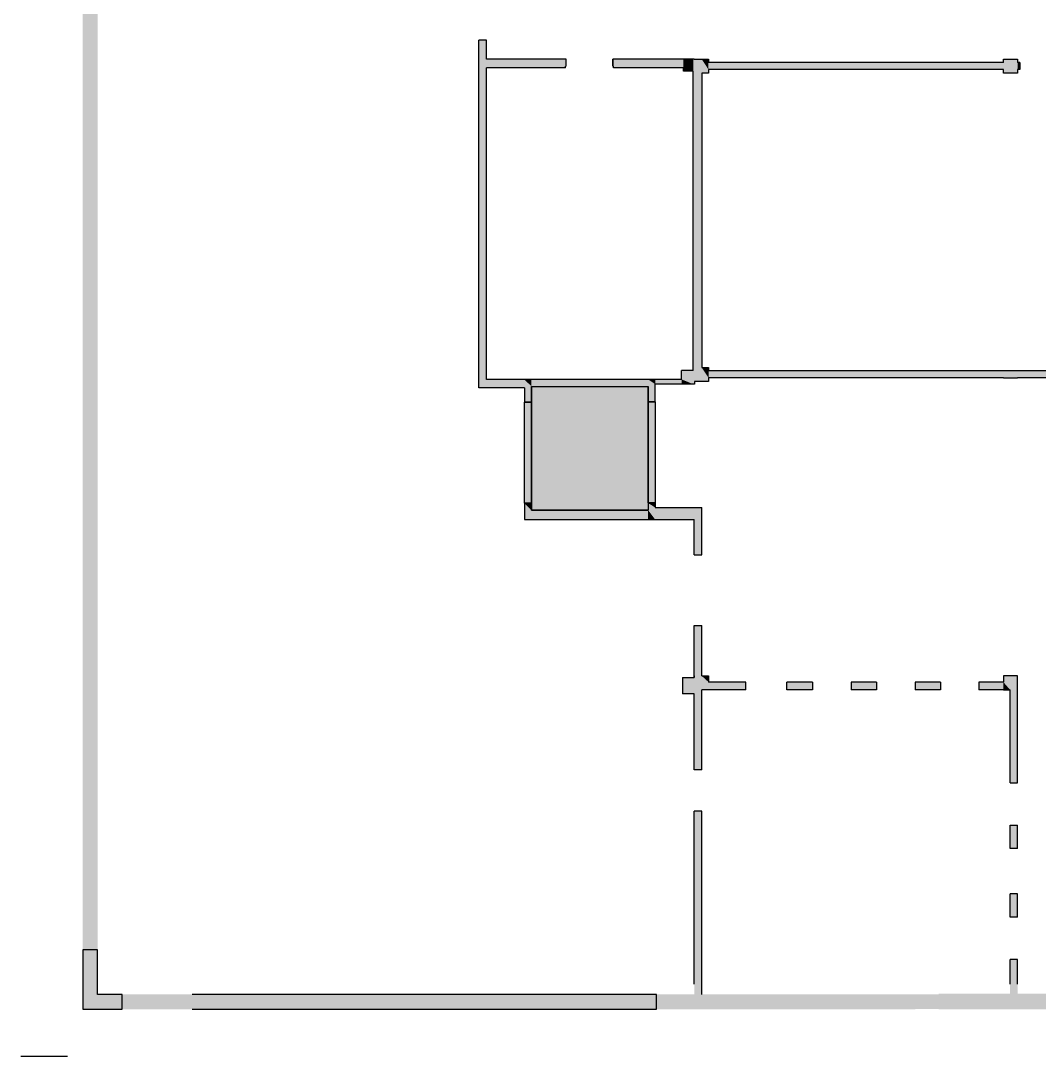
# Model space of a CAD drawing. Extents: x 0 to 41.7, y 0 to 41.7.
# Drawn here: x 0 to 21.78, y 0 to 22.16 of the extents above; entities that cross this region are included whole.
import ezdxf

# ---------------------------------------------------------------- set-up
doc = ezdxf.new("R2010")
doc.units = 0
for name, color, linetype in [('ENTREE__SORTIE', 1, 'CONTINUOUS'), ('ESCHELLE_GRAPHIQUE_1_M', 6, 'CONTINUOUS'), ('MUR', 251, 'CONTINUOUS'), ('NO_ENTREE', 4, 'CONTINUOUS')]:
    doc.layers.add(name, color=color, linetype=linetype)

# ---------------------------------------------------------------- blocks, each defined once
blk = doc.blocks.new('*U11')
at = {"layer": 'MUR', "linetype": 'CONTINUOUS'}
for points in [[(21.156, 2.977), (21.156, 3.477), (21.317, 2.977)], [(21.317, 2.977), (21.156, 3.477), (21.317, 3.477)], [(21.317, 2.977), (21.317, 3.477), (21.317, 2.977)]]:
    blk.add_solid(points, dxfattribs=at)
blk = doc.blocks.new('*U12')
at = {"layer": 'MUR', "linetype": 'CONTINUOUS'}
for points in [[(21.156, 4.447), (21.156, 4.945), (21.317, 4.447)], [(21.317, 4.447), (21.156, 4.945), (21.317, 4.945)]]:
    blk.add_solid(points, dxfattribs=at)
blk = doc.blocks.new('*U14')
at = {"layer": 'MUR', "linetype": 'CONTINUOUS'}
for points in [[(21.156, 1.542), (21.156, 2.072), (21.317, 1.005)], [(21.317, 1.337), (21.156, 2.072), (21.317, 2.072)], [(21.317, 1.005), (21.156, 2.072), (21.317, 1.337)], [(19.631, 1.005), (19.631, 1.337), (21.156, 1.005)], [(21.156, 1.005), (19.631, 1.337), (21.156, 1.337)], [(21.156, 1.005), (21.156, 1.337), (21.156, 1.542)], [(21.156, 1.005), (21.156, 1.542), (21.317, 1.005)], [(21.156, 1.005), (21.156, 1.337), (21.156, 1.005)], [(21.317, 1.005), (21.317, 1.337), (23.26, 1.005)], [(23.26, 1.005), (21.317, 1.337), (23.26, 1.337)]]:
    blk.add_solid(points, dxfattribs=at)
blk = doc.blocks.new('*U18')
at = {"layer": 'MUR', "linetype": 'CONTINUOUS'}
for points in [[(1.326, 2.276), (1.326, 40.073), (1.645, 2.276)], [(1.645, 2.276), (1.326, 40.073), (1.645, 40.073)]]:
    blk.add_solid(points, dxfattribs=at)
blk = doc.blocks.new('*U19')
at = {"layer": 'MUR', "linetype": 'CONTINUOUS'}
for points in [[(14.401, 1.324), (14.401, 5.247), (14.561, 1.005)], [(14.561, 1.324), (14.401, 5.247), (14.561, 5.247)], [(14.561, 1.005), (14.401, 5.247), (14.561, 1.324)], [(13.598, 1.005), (13.598, 1.324), (13.598, 1.324)], [(13.598, 1.005), (13.598, 1.324), (14.211, 1.005)], [(14.211, 1.005), (13.598, 1.324), (14.211, 1.324)], [(14.211, 1.005), (14.211, 1.324), (14.401, 1.005)], [(14.401, 1.005), (14.211, 1.324), (14.401, 1.324)], [(14.401, 1.005), (14.401, 1.324), (14.561, 1.005)], [(14.561, 1.005), (14.561, 1.324), (16.135, 1.005)], [(16.135, 1.005), (14.561, 1.324), (16.135, 1.324)]]:
    blk.add_solid(points, dxfattribs=at)
blk = doc.blocks.new('*U21')
at = {"layer": 'MUR', "linetype": 'CONTINUOUS'}
for points in [[(1.326, 1.005), (1.326, 1.005), (1.326, 2.276)], [(1.326, 1.005), (1.326, 2.276), (1.645, 1.005)], [(1.645, 1.324), (1.326, 2.276), (1.645, 2.276)], [(1.645, 1.005), (1.326, 2.276), (1.645, 1.324)], [(1.645, 1.005), (1.645, 1.324), (2.166, 1.005)], [(2.166, 1.005), (1.645, 1.324), (2.166, 1.324)]]:
    blk.add_solid(points, dxfattribs=at)
blk = doc.blocks.new('*U22')
at = {"layer": 'MUR', "linetype": 'CONTINUOUS'}
for points in [[(39.346, 1.012), (2.166, 1.324), (39.346, 1.331)], [(2.166, 1.005), (2.166, 1.324), (39.346, 1.012)]]:
    blk.add_solid(points, dxfattribs=at)
blk = doc.blocks.new('*U23')
at = {"layer": 'MUR', "linetype": 'CONTINUOUS'}
for points in [[(16.379, 7.84), (16.379, 8.005), (16.929, 7.84)], [(16.929, 7.84), (16.379, 8.005), (16.929, 8.005)]]:
    blk.add_solid(points, dxfattribs=at)
blk = doc.blocks.new('*U24')
at = {"layer": 'MUR', "linetype": 'CONTINUOUS'}
for points in [[(17.754, 7.84), (17.754, 8.005), (18.299, 7.84)], [(18.299, 7.84), (17.754, 8.005), (18.299, 8.005)]]:
    blk.add_solid(points, dxfattribs=at)
blk = doc.blocks.new('*U25')
at = {"layer": 'MUR', "linetype": 'CONTINUOUS'}
for points in [[(19.124, 7.84), (19.124, 8.005), (19.664, 7.84)], [(19.664, 7.84), (19.124, 8.005), (19.664, 8.005)], [(19.664, 7.84), (19.664, 8.005), (19.664, 8.005)]]:
    blk.add_solid(points, dxfattribs=at)
blk = doc.blocks.new('*U26')
at = {"layer": 'MUR', "linetype": 'CONTINUOUS'}
for points in [[(20.489, 7.84), (20.489, 8.005), (21.012, 7.84)], [(21.012, 7.84), (20.489, 8.005), (21.012, 8.005)], [(21.012, 8.005), (21.012, 8.14), (21.156, 7.84)], [(21.156, 7.84), (21.012, 8.14), (21.156, 8.14)], [(21.012, 7.84), (21.012, 8.005), (21.156, 7.84)], [(21.156, 7.84), (21.156, 8.14), (21.317, 5.85)], [(21.317, 5.85), (21.156, 8.14), (21.317, 8.14)], [(21.156, 5.85), (21.156, 7.84), (21.317, 5.85)]]:
    blk.add_solid(points, dxfattribs=at)
blk = doc.blocks.new('*U31')
at = {"layer": 'MUR', "linetype": 'CONTINUOUS'}
for points in [[(10.769, 11.483), (10.769, 11.833), (10.919, 11.483)], [(10.919, 11.684), (10.769, 11.833), (10.919, 11.833)], [(10.919, 11.483), (10.769, 11.833), (10.919, 11.684)], [(13.416, 11.684), (13.416, 11.837), (13.566, 11.483)], [(13.566, 11.742), (13.416, 11.837), (13.566, 11.837)], [(13.566, 11.483), (13.416, 11.837), (13.566, 11.742)], [(10.919, 11.483), (10.919, 11.684), (13.416, 11.483)], [(13.416, 11.483), (10.919, 11.684), (13.416, 11.684)], [(13.416, 11.483), (13.416, 11.684), (13.566, 11.483)], [(13.566, 11.483), (13.566, 11.742), (14.401, 11.483)], [(14.401, 11.483), (13.566, 11.742), (14.401, 11.742)], [(14.401, 11.483), (14.401, 11.742), (14.561, 10.73)], [(14.561, 10.73), (14.401, 11.742), (14.561, 11.742)], [(14.401, 10.73), (14.401, 11.483), (14.561, 10.73)]]:
    blk.add_solid(points, dxfattribs=at)
blk = doc.blocks.new('*U33')
at = {"layer": 'MUR', "linetype": 'CONTINUOUS'}
for points in [[(14.401, 8.106), (14.401, 9.22), (14.561, 6.127)], [(14.561, 8.14), (14.401, 9.22), (14.561, 9.22)], [(14.561, 6.127), (14.401, 9.22), (14.561, 7.84)], [(14.561, 7.84), (14.401, 9.22), (14.561, 8.14)], [(14.149, 7.756), (14.149, 8.106), (14.401, 7.756)], [(14.401, 7.756), (14.149, 8.106), (14.401, 8.106)], [(14.401, 7.756), (14.401, 8.106), (14.561, 6.127)], [(14.561, 7.84), (14.561, 8.14), (14.709, 7.84)], [(14.709, 8.005), (14.561, 8.14), (14.709, 8.14)], [(14.709, 7.84), (14.561, 8.14), (14.709, 8.005)], [(14.709, 7.84), (14.709, 8.005), (15.504, 7.84)], [(15.504, 7.84), (14.709, 8.005), (15.504, 8.005)], [(14.401, 6.127), (14.401, 7.756), (14.561, 6.127)]]:
    blk.add_solid(points, dxfattribs=at)
blk = doc.blocks.new('*U40')
at = {"layer": 'MUR', "linetype": 'CONTINUOUS'}
for points in [[(9.796, 14.299), (9.796, 14.299), (9.796, 21.74)], [(9.796, 14.299), (9.796, 21.74), (9.961, 14.299)], [(9.961, 14.299), (9.796, 21.74), (9.961, 21.74)], [(9.961, 14.482), (9.961, 21.74), (9.961, 21.15)], [(9.961, 21.335), (9.961, 21.74), (9.961, 21.74)], [(9.961, 21.15), (9.961, 21.74), (9.961, 21.335)], [(9.961, 21.15), (9.961, 21.335), (11.646, 21.15)], [(11.646, 21.185), (9.961, 21.335), (11.646, 21.335)], [(11.646, 21.15), (9.961, 21.335), (11.646, 21.185)], [(11.646, 21.185), (11.646, 21.335), (11.661, 21.185)], [(11.661, 21.185), (11.646, 21.335), (11.661, 21.335)], [(12.661, 21.185), (12.661, 21.335), (12.676, 21.185)], [(12.676, 21.185), (12.661, 21.335), (12.676, 21.335)], [(12.676, 21.185), (12.676, 21.335), (14.171, 21.15)], [(14.171, 21.15), (12.676, 21.335), (14.171, 21.335)], [(14.171, 21.15), (14.171, 21.335), (14.381, 21.077)], [(14.381, 21.077), (14.171, 21.335), (14.381, 21.335)], [(14.381, 14.38), (14.381, 21.335), (14.404, 14.38)], [(14.404, 14.437), (14.381, 21.335), (14.404, 21.335)], [(14.404, 14.38), (14.381, 21.335), (14.404, 14.437)], [(14.404, 14.437), (14.404, 21.335), (14.561, 14.437)], [(14.561, 21.035), (14.404, 21.335), (14.561, 21.335)], [(14.561, 14.437), (14.404, 21.335), (14.561, 14.737)], [(14.561, 14.737), (14.404, 21.335), (14.561, 21.035)], [(14.561, 21.035), (14.561, 21.335), (14.704, 21.035)], [(14.704, 21.265), (14.561, 21.335), (14.704, 21.335)], [(14.704, 21.035), (14.561, 21.335), (14.704, 21.115)], [(14.704, 21.115), (14.561, 21.335), (14.704, 21.265)], [(21.012, 21.265), (21.012, 21.335), (21.317, 21.035)], [(21.317, 21.265), (21.012, 21.335), (21.317, 21.335)], [(21.317, 21.035), (21.012, 21.335), (21.317, 21.115)], [(21.317, 21.115), (21.012, 21.335), (21.317, 21.265)], [(9.961, 21.15), (9.961, 21.15), (11.646, 21.15)], [(12.676, 21.15), (12.676, 21.185), (14.171, 21.15)], [(14.171, 21.077), (14.171, 21.15), (14.381, 21.077)], [(14.381, 14.38), (14.381, 14.672), (14.381, 21.077)], [(14.704, 21.115), (14.704, 21.265), (21.012, 21.115)], [(21.012, 21.115), (14.704, 21.265), (21.012, 21.265)], [(21.012, 21.115), (21.012, 21.265), (21.317, 21.035)], [(21.012, 21.035), (21.012, 21.115), (21.317, 21.035)], [(21.317, 21.115), (21.317, 21.265), (21.362, 21.115)], [(21.362, 21.115), (21.317, 21.265), (21.362, 21.265)], [(32.021, 14.665), (32.021, 15.88), (32.171, 13.315)], [(32.171, 13.315), (32.021, 15.88), (32.171, 15.88)], [(14.131, 14.482), (14.131, 14.672), (14.381, 14.38)], [(14.381, 14.38), (14.131, 14.672), (14.381, 14.672)], [(14.381, 14.38), (14.381, 14.672), (14.381, 14.38)], [(14.561, 14.437), (14.561, 14.737), (14.709, 14.437)], [(14.709, 14.665), (14.561, 14.737), (14.709, 14.737)], [(14.709, 14.437), (14.561, 14.737), (14.709, 14.515)], [(14.709, 14.515), (14.561, 14.737), (14.709, 14.665)], [(14.709, 14.515), (14.709, 14.665), (27.919, 14.515)], [(27.919, 14.515), (14.709, 14.665), (27.919, 14.665)], [(27.919, 14.515), (27.919, 14.665), (27.924, 14.515)], [(27.924, 14.515), (27.919, 14.665), (27.924, 14.665)], [(27.924, 14.515), (27.924, 14.665), (32.021, 14.515)], [(32.021, 14.515), (27.924, 14.665), (32.021, 14.665)], [(32.021, 14.515), (32.021, 14.665), (32.171, 13.315)], [(9.961, 14.299), (9.961, 14.482), (10.769, 14.299)], [(10.769, 14.299), (9.961, 14.482), (10.769, 14.482)], [(10.769, 14.299), (10.769, 14.482), (10.919, 13.994)], [(10.919, 14.334), (10.769, 14.482), (10.919, 14.482)], [(10.919, 13.994), (10.769, 14.482), (10.919, 14.334)], [(10.919, 14.334), (10.919, 14.482), (13.416, 14.334)], [(13.416, 14.334), (10.919, 14.482), (13.416, 14.482)], [(13.416, 14.334), (13.416, 14.482), (13.566, 14.005)], [(13.566, 14.38), (13.416, 14.482), (13.566, 14.482)], [(13.566, 14.005), (13.416, 14.482), (13.566, 14.38)], [(13.566, 14.38), (13.566, 14.482), (14.131, 14.38)], [(14.131, 14.38), (13.566, 14.482), (14.131, 14.482)], [(14.131, 14.38), (14.131, 14.482), (14.381, 14.38)], [(32.021, 13.315), (32.021, 14.515), (32.171, 13.315)], [(10.769, 13.994), (10.769, 14.299), (10.919, 13.994)], [(13.416, 14.005), (13.416, 14.334), (13.566, 14.005)]]:
    blk.add_solid(points, dxfattribs=at)
blk = doc.blocks.new('*U58')
at = {"layer": 'ENTREE__SORTIE', "linetype": 'CONTINUOUS'}
for points in [[(13.416, 11.844), (13.416, 14.005), (13.566, 11.844)], [(13.566, 11.844), (13.416, 14.005), (13.566, 14.005)]]:
    blk.add_solid(points, dxfattribs=at)
blk = doc.blocks.new('*U59')
at = {"layer": 'ENTREE__SORTIE', "linetype": 'CONTINUOUS'}
for points in [[(10.769, 11.833), (10.769, 13.994), (10.919, 11.833)], [(10.919, 11.833), (10.769, 13.994), (10.919, 13.994)]]:
    blk.add_solid(points, dxfattribs=at)
blk = doc.blocks.new('*U60')
at = {"layer": 'NO_ENTREE', "linetype": 'CONTINUOUS'}
for points in [[(10.919, 11.684), (10.919, 14.334), (13.416, 11.684)], [(13.416, 11.684), (10.919, 14.334), (13.416, 14.334)]]:
    blk.add_solid(points, dxfattribs=at)

msp = doc.modelspace()

# ---------------------------------------------------------------- linework, layer by layer
at = {"layer": 'ENTREE__SORTIE'}
for points in [[(10.769, 13.994), (10.919, 13.994), (10.919, 11.833), (10.769, 11.833)], [(13.416, 14.005), (13.566, 14.005), (13.566, 11.844), (13.416, 11.844)]]:
    msp.add_lwpolyline(points, close=True, dxfattribs=at)
at = {"layer": 'ESCHELLE_GRAPHIQUE_1_M'}
msp.add_line((0, 0), (1, 0), dxfattribs=at)
at = {"layer": 'MUR', "linetype": 'BYBLOCK'}
for p, q in [((9.796, 14.299), (9.796, 21.74)), ((9.961, 21.74), (9.796, 21.74)), ((9.961, 21.335), (9.961, 21.74)), ((11.661, 21.335), (9.961, 21.335)), ((11.661, 21.185), (11.661, 21.335)), ((12.661, 21.185), (12.661, 21.335)), ((14.399, 21.335), (12.661, 21.335)), ((14.399, 21.335), (14.704, 21.335)), ((14.704, 21.335), (14.704, 21.265)), ((21.012, 21.265), (21.012, 21.335)), ((21.012, 21.335), (21.317, 21.335)), ((21.317, 21.335), (21.317, 21.265)), ((9.961, 14.482), (9.961, 21.15)), ((11.646, 21.15), (9.961, 21.15)), ((11.646, 21.15), (11.646, 21.185)), ((11.661, 21.185), (11.646, 21.185)), ((12.676, 21.185), (12.661, 21.185)), ((12.676, 21.15), (12.676, 21.185)), ((14.171, 21.15), (12.676, 21.15)), ((14.171, 21.077), (14.171, 21.15)), ((14.381, 21.077), (14.171, 21.077)), ((14.381, 14.672), (14.381, 21.077)), ((21.012, 21.265), (14.704, 21.265)), ((21.012, 21.115), (14.704, 21.115)), ((14.704, 21.115), (14.704, 21.035)), ((21.012, 21.035), (21.012, 21.115)), ((21.362, 21.265), (21.317, 21.265)), ((21.362, 21.115), (21.317, 21.115)), ((21.317, 21.115), (21.317, 21.035)), ((21.362, 21.265), (21.362, 21.115)), ((14.704, 21.035), (14.561, 21.035)), ((14.561, 21.035), (14.561, 14.737)), ((21.317, 21.035), (21.012, 21.035)), ((14.131, 14.482), (14.131, 14.672)), ((14.381, 14.672), (14.131, 14.672)), ((14.561, 14.737), (14.709, 14.737)), ((14.709, 14.737), (14.709, 14.665)), ((21.012, 14.665), (14.709, 14.665)), ((21.317, 14.665), (21.012, 14.665)), ((27.614, 14.665), (21.317, 14.665)), ((14.131, 14.482), (9.961, 14.482)), ((14.709, 14.437), (14.404, 14.437)), ((14.404, 14.437), (14.404, 14.38)), ((21.012, 14.515), (14.709, 14.515)), ((14.709, 14.515), (14.709, 14.437)), ((21.012, 14.515), (21.317, 14.515)), ((27.614, 14.515), (21.317, 14.515)), ((10.769, 14.299), (9.796, 14.299)), ((10.769, 14.299), (10.769, 13.994)), ((10.919, 14.334), (10.919, 13.994)), ((10.919, 14.334), (13.416, 14.334)), ((13.416, 14.005), (13.416, 14.334)), ((14.404, 14.38), (13.566, 14.38)), ((13.566, 14.005), (13.566, 14.38)), ((10.919, 13.994), (10.769, 13.994)), ((13.566, 14.005), (13.416, 14.005)), ((10.769, 11.833), (10.769, 11.483)), ((10.769, 11.833), (10.919, 11.833)), ((10.919, 11.833), (10.919, 11.684)), ((13.416, 11.837), (13.566, 11.837)), ((13.416, 11.837), (13.416, 11.684)), ((13.566, 11.837), (13.566, 11.742)), ((10.919, 11.684), (13.416, 11.684)), ((13.566, 11.742), (14.561, 11.742)), ((14.561, 10.73), (14.561, 11.742)), ((10.769, 11.483), (14.401, 11.483)), ((14.401, 10.73), (14.401, 11.483)), ((14.401, 10.73), (14.561, 10.73)), ((14.401, 8.106), (14.401, 9.22)), ((14.401, 9.22), (14.561, 9.22)), ((14.561, 8.14), (14.561, 9.22)), ((14.149, 8.106), (14.149, 7.756)), ((14.149, 8.106), (14.401, 8.106)), ((14.401, 8.14), (14.401, 8.106)), ((14.561, 8.14), (14.709, 8.14)), ((14.709, 8.14), (14.709, 8.005)), ((15.504, 8.005), (14.709, 8.005)), ((15.504, 7.84), (15.504, 8.005)), ((16.929, 8.005), (16.379, 8.005)), ((16.379, 7.84), (16.379, 8.005)), ((16.929, 8.005), (16.929, 7.84)), ((18.299, 8.005), (17.754, 8.005)), ((17.754, 8.005), (17.754, 7.84)), ((18.299, 8.005), (18.299, 7.84)), ((19.664, 8.005), (19.124, 8.005)), ((19.124, 8.005), (19.124, 7.84)), ((19.664, 8.005), (19.664, 7.84)), ((21.012, 8.005), (20.489, 8.005)), ((20.489, 8.005), (20.489, 7.84)), ((21.012, 8.14), (21.012, 8.005)), ((21.317, 8.14), (21.012, 8.14)), ((21.317, 6.405), (21.317, 8.14)), ((21.317, 6.405), (21.317, 8.14)), ((14.401, 7.756), (14.149, 7.756)), ((14.401, 6.127), (14.401, 7.756)), ((14.401, 6.127), (14.401, 7.756)), ((14.561, 6.127), (14.561, 7.84)), ((14.709, 7.84), (14.561, 7.84)), ((14.561, 6.127), (14.561, 7.84)), ((15.504, 7.84), (14.709, 7.84)), ((16.929, 7.84), (16.379, 7.84)), ((18.299, 7.84), (17.754, 7.84)), ((19.664, 7.84), (19.124, 7.84)), ((21.012, 7.84), (20.489, 7.84)), ((21.012, 7.84), (21.156, 7.84)), ((21.156, 6.405), (21.156, 7.84)), ((21.156, 6.405), (21.156, 7.84)), ((21.156, 5.85), (21.156, 6.405)), ((21.156, 5.85), (21.156, 6.405)), ((21.317, 5.85), (21.317, 6.405)), ((21.317, 5.85), (21.317, 6.405)), ((14.561, 6.127), (14.401, 6.127)), ((14.561, 6.127), (14.401, 6.127)), ((21.156, 5.85), (21.317, 5.85)), ((21.156, 5.85), (21.317, 5.85)), ((14.401, 1.542), (14.401, 5.247)), ((14.561, 5.247), (14.401, 5.247)), ((14.401, 1.542), (14.401, 5.247)), ((14.561, 5.247), (14.401, 5.247)), ((14.561, 1.542), (14.561, 5.247)), ((14.561, 1.324), (14.561, 5.247)), ((21.156, 4.447), (21.156, 4.945)), ((21.156, 4.945), (21.317, 4.945)), ((21.156, 4.447), (21.156, 4.945)), ((21.156, 4.945), (21.317, 4.945)), ((21.317, 4.447), (21.317, 4.945)), ((21.317, 4.447), (21.317, 4.945)), ((21.317, 4.447), (21.156, 4.447)), ((21.317, 4.447), (21.156, 4.447)), ((21.156, 2.977), (21.156, 3.477)), ((21.317, 3.477), (21.156, 3.477)), ((21.156, 2.977), (21.156, 3.477)), ((21.317, 3.477), (21.156, 3.477)), ((21.317, 2.977), (21.317, 3.477)), ((21.317, 2.977), (21.317, 3.477)), ((21.317, 2.977), (21.156, 2.977)), ((21.317, 2.977), (21.156, 2.977)), ((1.645, 2.276), (1.326, 2.276)), ((1.326, 2.276), (1.326, 1.005)), ((1.645, 2.276), (1.326, 2.276)), ((1.645, 1.324), (1.645, 2.276)), ((21.156, 1.542), (21.156, 2.072)), ((21.317, 2.072), (21.156, 2.072)), ((21.156, 1.542), (21.156, 2.072)), ((21.317, 2.072), (21.156, 2.072)), ((21.317, 1.542), (21.317, 2.072)), ((21.317, 1.542), (21.317, 2.072)), ((2.166, 1.324), (1.645, 1.324)), ((2.166, 1.005), (2.166, 1.324)), ((2.166, 1.005), (2.166, 1.324)), ((13.598, 1.324), (3.666, 1.324)), ((13.598, 1.005), (13.598, 1.324)), ((1.326, 1.005), (2.166, 1.005)), ((3.666, 1.005), (13.598, 1.005))]:
    msp.add_line(p, q, dxfattribs=at)
at = {"layer": 'MUR'}
for p, q in [((9.796, 14.299), (9.796, 21.74)), ((9.961, 21.74), (9.796, 21.74)), ((9.961, 21.335), (9.961, 21.74)), ((11.661, 21.335), (9.961, 21.335)), ((11.661, 21.185), (11.661, 21.335)), ((12.661, 21.185), (12.661, 21.335)), ((14.399, 21.335), (12.661, 21.335)), ((14.399, 21.335), (14.704, 21.335)), ((14.704, 21.335), (14.704, 21.265)), ((21.012, 21.265), (21.012, 21.335)), ((21.012, 21.335), (21.317, 21.335)), ((21.317, 21.335), (21.317, 21.265)), ((9.961, 14.482), (9.961, 21.15)), ((11.646, 21.15), (9.961, 21.15)), ((11.646, 21.15), (11.646, 21.185)), ((11.661, 21.185), (11.646, 21.185)), ((12.676, 21.185), (12.661, 21.185)), ((12.676, 21.15), (12.676, 21.185)), ((14.171, 21.15), (12.676, 21.15)), ((14.171, 21.077), (14.171, 21.15)), ((14.381, 21.077), (14.171, 21.077)), ((14.381, 14.672), (14.381, 21.077)), ((21.012, 21.265), (14.704, 21.265)), ((21.012, 21.115), (14.704, 21.115)), ((14.704, 21.115), (14.704, 21.035)), ((21.012, 21.035), (21.012, 21.115)), ((21.362, 21.265), (21.317, 21.265)), ((21.362, 21.115), (21.317, 21.115)), ((21.317, 21.115), (21.317, 21.035)), ((14.704, 21.035), (14.561, 21.035)), ((14.561, 21.035), (14.561, 14.737)), ((21.317, 21.035), (21.012, 21.035)), ((14.131, 14.482), (14.131, 14.672)), ((14.381, 14.672), (14.131, 14.672)), ((14.561, 14.737), (14.709, 14.737)), ((14.709, 14.737), (14.709, 14.665)), ((21.012, 14.665), (14.709, 14.665)), ((21.317, 14.665), (21.012, 14.665)), ((27.614, 14.665), (21.317, 14.665)), ((14.131, 14.482), (9.961, 14.482)), ((14.709, 14.437), (14.404, 14.437)), ((14.404, 14.437), (14.404, 14.38)), ((21.012, 14.515), (14.709, 14.515)), ((14.709, 14.515), (14.709, 14.437)), ((21.012, 14.515), (21.317, 14.515)), ((27.614, 14.515), (21.317, 14.515)), ((10.769, 14.299), (9.796, 14.299)), ((10.769, 14.299), (10.769, 13.994)), ((10.919, 14.334), (10.919, 13.994)), ((10.919, 14.334), (13.416, 14.334)), ((13.416, 14.005), (13.416, 14.334)), ((14.404, 14.38), (13.566, 14.38)), ((13.566, 14.005), (13.566, 14.38)), ((10.919, 13.994), (10.769, 13.994)), ((13.566, 14.005), (13.416, 14.005)), ((10.769, 11.833), (10.769, 11.483)), ((10.769, 11.833), (10.919, 11.833)), ((10.919, 11.833), (10.919, 11.684)), ((13.416, 11.837), (13.566, 11.837)), ((13.416, 11.837), (13.416, 11.684)), ((13.566, 11.837), (13.566, 11.742)), ((10.919, 11.684), (13.416, 11.684)), ((13.566, 11.742), (14.561, 11.742)), ((14.561, 10.73), (14.561, 11.742)), ((10.769, 11.483), (14.401, 11.483)), ((14.401, 10.73), (14.401, 11.483)), ((14.401, 10.73), (14.561, 10.73)), ((14.401, 8.106), (14.401, 9.22)), ((14.401, 9.22), (14.561, 9.22)), ((14.561, 8.14), (14.561, 9.22)), ((14.149, 8.106), (14.149, 7.756)), ((14.149, 8.106), (14.401, 8.106)), ((14.401, 8.14), (14.401, 8.106)), ((14.561, 8.14), (14.709, 8.14)), ((14.709, 8.14), (14.709, 8.005)), ((15.504, 8.005), (14.709, 8.005)), ((15.504, 7.84), (15.504, 8.005)), ((16.929, 8.005), (16.379, 8.005)), ((16.379, 7.84), (16.379, 8.005)), ((16.929, 8.005), (16.929, 7.84)), ((18.299, 8.005), (17.754, 8.005)), ((17.754, 8.005), (17.754, 7.84)), ((18.299, 8.005), (18.299, 7.84)), ((19.664, 8.005), (19.124, 8.005)), ((19.124, 8.005), (19.124, 7.84)), ((19.664, 8.005), (19.664, 7.84)), ((21.012, 8.005), (20.489, 8.005)), ((20.489, 8.005), (20.489, 7.84)), ((21.012, 8.14), (21.012, 8.005)), ((21.317, 8.14), (21.012, 8.14)), ((14.401, 7.756), (14.149, 7.756)), ((14.709, 7.84), (14.561, 7.84)), ((15.504, 7.84), (14.709, 7.84)), ((16.929, 7.84), (16.379, 7.84)), ((18.299, 7.84), (17.754, 7.84)), ((19.664, 7.84), (19.124, 7.84)), ((21.012, 7.84), (20.489, 7.84)), ((21.012, 7.84), (21.156, 7.84)), ((1.645, 2.276), (1.326, 2.276)), ((1.326, 2.276), (1.326, 1.005)), ((1.645, 2.276), (1.326, 2.276)), ((1.645, 1.324), (1.645, 2.276)), ((2.166, 1.324), (1.645, 1.324)), ((2.166, 1.005), (2.166, 1.324)), ((2.166, 1.005), (2.166, 1.324)), ((13.598, 1.324), (3.666, 1.324)), ((13.598, 1.005), (13.598, 1.324)), ((1.326, 1.005), (2.166, 1.005)), ((3.666, 1.005), (13.598, 1.005))]:
    msp.add_line(p, q, dxfattribs=at)
at = {"layer": 'NO_ENTREE'}
msp.add_lwpolyline([(10.919, 14.334), (13.416, 14.334), (13.416, 11.684), (10.919, 11.684)], close=True, dxfattribs=at)

# ---------------------------------------------------------------- block references
at = {"layer": 'ENTREE__SORTIE'}
for name in ['*U59', '*U58']:
    msp.add_blockref(name, (0, 0), dxfattribs=at)
at = {"layer": 'MUR', "linetype": 'BYBLOCK'}
for name in ['*U18', '*U40', '*U31', '*U33', '*U23', '*U24', '*U25', '*U26', '*U19', '*U12', '*U11', '*U21', '*U14', '*U22']:
    msp.add_blockref(name, (0, 0), dxfattribs=at)
at = {"layer": 'NO_ENTREE'}
msp.add_blockref('*U60', (0, 0), dxfattribs=at)

doc.saveas('drawing.dxf')
